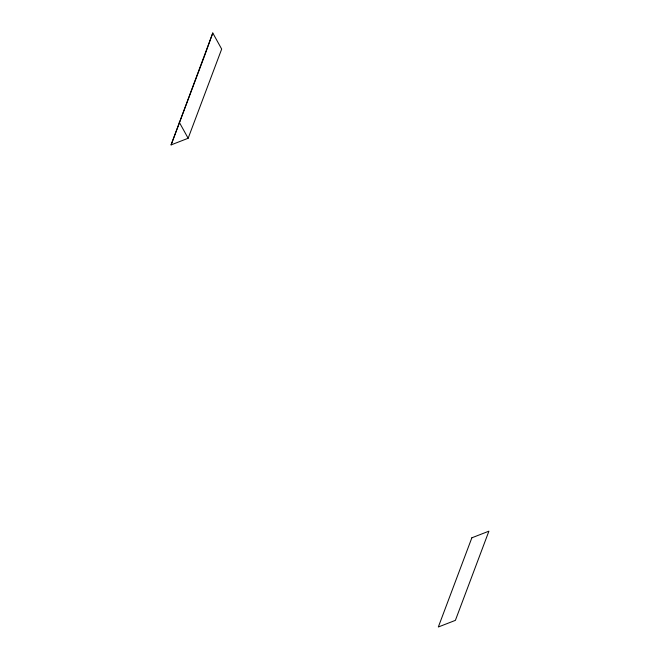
<?xml version="1.0" encoding="UTF-8"?>
<svg xmlns="http://www.w3.org/2000/svg" width="660" height="660" viewBox="0 0 660 660"><rect width="100%" height="100%" fill="white"/><g stroke="black" fill="none" stroke-linecap="round" stroke-linejoin="round"><path stroke-width="0.99" d="M171.088 144.903L212.776 33L221.677 49.071L188.149 138.262L171.088 144.903L204.254 56.661M204.617 55.704L212.776 33M179.239 122.191L188.149 138.262M471.851 537.809L438.322 627L455.383 620.367L488.911 531.168L471.851 537.809"/></g></svg>
